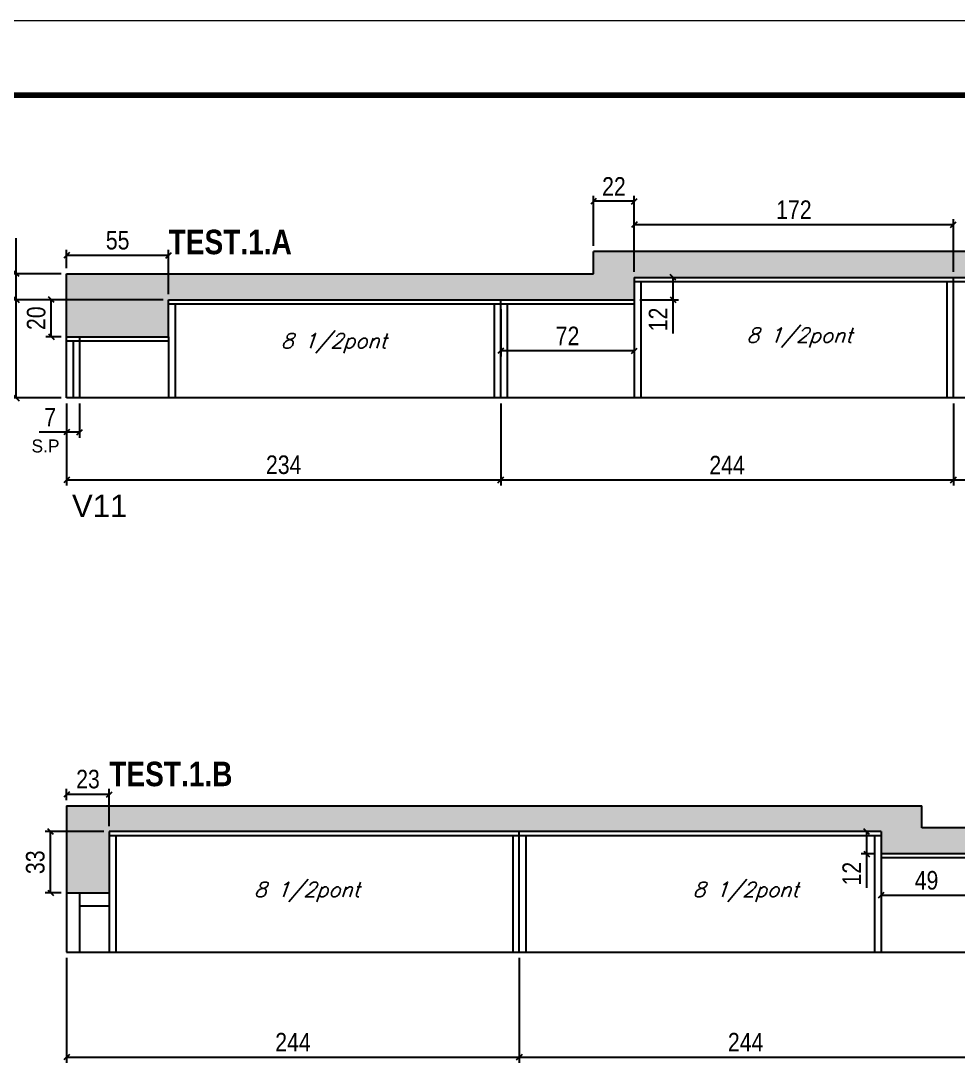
# Model space of a CAD drawing. Extents: x 3330 to 22105, y 1197 to 30204.
# Drawn here: x 8594 to 9100, y 22358 to 22922 of the extents above; entities that cross this region are included whole.
import ezdxf

# ---------------------------------------------------------------- set-up
doc = ezdxf.new("R2010")
doc.units = 0
doc.linetypes.add('DASHED', pattern=[0.75, 0.5, -0.25])
doc.linetypes.add('HIDDEN', pattern=[0.375, 0.25, -0.125])
for name, color, linetype in [('5', 5, 'Continuous'), ('COTA', 241, 'Continuous'), ('NOMENCLATURA', 7, 'Continuous'), ('Painéis', 200, 'Continuous'), ('SARR_2.2x7', 40, 'Continuous'), ('SARR_3.5x7', 81, 'Continuous'), ('texto', 7, 'Continuous')]:
    doc.layers.add(name, color=color, linetype=linetype)
doc.layers.add('Folhas', color=255, linetype='Continuous', lineweight=9)
doc.layers.add('SARRAFO DE PRESSAO', color=251, linetype='DASHED', lineweight=9)
doc.styles.add('COTA TECNICA', font='techl___.ttf', dxfattribs={"height": 10})
doc.styles.add('Romans', font='romans.shx')
doc.styles.add('ROMAS860', font='ROMAS860.SHX')
doc.styles.get("Standard").update_dxf_attribs({"font": 'arial.ttf'})
doc.styles.add('TECNICA', font='techb___.ttf', dxfattribs={"height": 10})
doc.dimstyles.new('PAINEL', dxfattribs={"dimtxt": 10, "dimasz": 3, "dimexe": 3, "dimexo": 3, "dimgap": 3, "dimtad": 1, "dimdec": 1, "dimzin": 12, "dimdsep": 46, "dimtxsty": 'COTA TECNICA', "dimblk1": 'OBLIQUE', "dimblk2": 'OBLIQUE', "dimsah": 1, "dimcen": 0.9, "dimclrd": 4, "dimclre": 4, "dimclrt": 240, "dimadec": 1, "dimazin": 3, "dimtfac": 1, "dimtdec": 1, "dimtmove": 0, "dimatfit": 3, "dimfxl": 1, "dimtolj": 1, "dimtzin": 12, "dimarcsym": 0})

# ---------------------------------------------------------------- blocks, each defined once
blk = doc.blocks.new('9999999999')
at = {"layer": 'Folhas'}
blk.add_lwpolyline([(98138.98, 34190.21), (99623.98, 34190.21), (99623.98, 35240.21), (98138.98, 35240.21)], close=True, dxfattribs=at)
at = {"layer": 'Folhas', "color": 30, "const_width": 3}
blk.add_lwpolyline([(98213.98, 34230.21), (99583.98, 34230.21), (99583.98, 35200.21), (98213.98, 35200.21)], close=True, dxfattribs=at)
blk = doc.blocks.new('_Oblique')
at = {"color": 0, "linetype": 'ByBlock', "lineweight": -2}
blk.add_line((-0.5, -0.5), (0.5, 0.5), dxfattribs=at)
blk = doc.blocks.new('*D3538')
at = {"layer": 'COTA', "color": 4, "linetype": 'ByBlock', "lineweight": -2, "transparency": 16777216}
for p, q in [((9097.05, 22715.36), (9097.05, 22671.07)), ((9341.05, 22715.36), (9341.05, 22671.07)), ((9341.05, 22674.07), (9097.05, 22674.07))]:
    blk.add_line(p, q, dxfattribs=at)
at = {"layer": 'Defpoints', "color": 0, "linetype": 'ByBlock', "transparency": 16777216}
for p in [(9097.05, 22718.36), (9341.05, 22718.36), (9097.05, 22674.07)]:
    blk.add_point(p, dxfattribs=at)
at = {"layer": 'COTA', "color": 4, "linetype": 'ByBlock', "lineweight": -2, "transparency": 16777216, "xscale": 3, "yscale": 3, "zscale": 3, "rotation": 180}
blk.add_blockref('_Oblique', (9097.05, 22674.07), dxfattribs=at)
at = {"layer": 'COTA', "color": 4, "linetype": 'ByBlock', "lineweight": -2, "transparency": 16777216, "xscale": 3, "yscale": 3, "zscale": 3}
blk.add_blockref('_Oblique', (9341.05, 22674.07), dxfattribs=at)
at = {"layer": 'COTA', "color": 240, "linetype": 'ByBlock', "transparency": 16777216, "insert": (9219.05, 22682.15), "char_height": 10, "attachment_point": 5, "style": 'COTA TECNICA'}
blk.add_mtext('\\A1;244', dxfattribs=at)
blk = doc.blocks.new('*D3539')
at = {"layer": 'COTA', "color": 4, "linetype": 'ByBlock', "lineweight": -2, "transparency": 16777216}
for p, q in [((8853.05, 22715.36), (8853.05, 22671.07)), ((9097.05, 22715.36), (9097.05, 22671.07)), ((9097.05, 22674.07), (8853.05, 22674.07))]:
    blk.add_line(p, q, dxfattribs=at)
at = {"layer": 'Defpoints', "color": 0, "linetype": 'ByBlock', "transparency": 16777216}
for p in [(8853.05, 22718.36), (9097.05, 22718.36), (8853.05, 22674.07)]:
    blk.add_point(p, dxfattribs=at)
at = {"layer": 'COTA', "color": 4, "linetype": 'ByBlock', "lineweight": -2, "transparency": 16777216, "xscale": 3, "yscale": 3, "zscale": 3, "rotation": 180}
blk.add_blockref('_Oblique', (8853.05, 22674.07), dxfattribs=at)
at = {"layer": 'COTA', "color": 4, "linetype": 'ByBlock', "lineweight": -2, "transparency": 16777216, "xscale": 3, "yscale": 3, "zscale": 3}
blk.add_blockref('_Oblique', (9097.05, 22674.07), dxfattribs=at)
at = {"layer": 'COTA', "color": 240, "linetype": 'ByBlock', "transparency": 16777216, "insert": (8975.05, 22682.15), "char_height": 10, "attachment_point": 5, "style": 'COTA TECNICA'}
blk.add_mtext('\\A1;244', dxfattribs=at)
blk = doc.blocks.new('*D3540')
at = {"layer": 'COTA', "color": 4, "linetype": 'ByBlock', "lineweight": -2, "transparency": 16777216}
for p, q in [((8619.05, 22715.36), (8619.05, 22671.07)), ((8853.05, 22715.36), (8853.05, 22671.07)), ((8853.05, 22674.07), (8619.05, 22674.07))]:
    blk.add_line(p, q, dxfattribs=at)
at = {"layer": 'Defpoints', "color": 0, "linetype": 'ByBlock', "transparency": 16777216}
for p in [(8619.05, 22718.36), (8853.05, 22718.36), (8619.05, 22674.07)]:
    blk.add_point(p, dxfattribs=at)
at = {"layer": 'COTA', "color": 4, "linetype": 'ByBlock', "lineweight": -2, "transparency": 16777216, "xscale": 3, "yscale": 3, "zscale": 3, "rotation": 180}
blk.add_blockref('_Oblique', (8619.05, 22674.07), dxfattribs=at)
at = {"layer": 'COTA', "color": 4, "linetype": 'ByBlock', "lineweight": -2, "transparency": 16777216, "xscale": 3, "yscale": 3, "zscale": 3}
blk.add_blockref('_Oblique', (8853.05, 22674.07), dxfattribs=at)
at = {"layer": 'COTA', "color": 240, "linetype": 'ByBlock', "transparency": 16777216, "insert": (8736.05, 22682.29), "char_height": 10, "attachment_point": 5, "style": 'COTA TECNICA'}
blk.add_mtext('\\A1;234', dxfattribs=at)
blk = doc.blocks.new('*D3541')
at = {"layer": 'COTA', "color": 4, "linetype": 'ByBlock', "lineweight": -2, "transparency": 16777216}
for p, q in [((8619.05, 22715.36), (8619.05, 22696.92)), ((8626.05, 22715.36), (8626.05, 22696.92)), ((8619.05, 22699.92), (8604.32, 22699.92)), ((8626.05, 22699.92), (8619.05, 22699.92))]:
    blk.add_line(p, q, dxfattribs=at)
at = {"layer": 'Defpoints', "color": 0, "linetype": 'ByBlock', "transparency": 16777216}
for p in [(8619.05, 22718.36), (8626.05, 22718.36), (8619.05, 22699.92)]:
    blk.add_point(p, dxfattribs=at)
at = {"layer": 'COTA', "color": 4, "linetype": 'ByBlock', "lineweight": -2, "transparency": 16777216, "xscale": 3, "yscale": 3, "zscale": 3, "rotation": 180}
blk.add_blockref('_Oblique', (8619.05, 22699.92), dxfattribs=at)
at = {"layer": 'COTA', "color": 4, "linetype": 'ByBlock', "lineweight": -2, "transparency": 16777216, "xscale": 3, "yscale": 3, "zscale": 3}
blk.add_blockref('_Oblique', (8626.05, 22699.92), dxfattribs=at)
at = {"layer": 'COTA', "color": 240, "linetype": 'ByBlock', "transparency": 16777216, "insert": (8610.19, 22707.99), "char_height": 10, "attachment_point": 5, "style": 'COTA TECNICA'}
blk.add_mtext('\\A1;7', dxfattribs=at)
blk = doc.blocks.new('*D3542')
at = {"layer": 'COTA', "color": 4, "linetype": 'ByBlock', "lineweight": -2, "transparency": 16777216}
for p, q in [((8619.05, 22788.36), (8619.05, 22798.26)), ((8674.05, 22774.36), (8674.05, 22798.26)), ((8674.05, 22795.26), (8619.05, 22795.26))]:
    blk.add_line(p, q, dxfattribs=at)
at = {"layer": 'Defpoints', "color": 0, "linetype": 'ByBlock', "transparency": 16777216}
for p in [(8619.05, 22795.26), (8619.05, 22785.36), (8674.05, 22771.36)]:
    blk.add_point(p, dxfattribs=at)
at = {"layer": 'COTA', "color": 4, "linetype": 'ByBlock', "lineweight": -2, "transparency": 16777216, "xscale": 3, "yscale": 3, "zscale": 3, "rotation": 180}
blk.add_blockref('_Oblique', (8619.05, 22795.26), dxfattribs=at)
at = {"layer": 'COTA', "color": 4, "linetype": 'ByBlock', "lineweight": -2, "transparency": 16777216, "xscale": 3, "yscale": 3, "zscale": 3}
blk.add_blockref('_Oblique', (8674.05, 22795.26), dxfattribs=at)
at = {"layer": 'COTA', "color": 240, "linetype": 'ByBlock', "transparency": 16777216, "insert": (8646.55, 22803.37), "char_height": 10, "attachment_point": 5, "style": 'COTA TECNICA'}
blk.add_mtext('\\A1;55', dxfattribs=at)
blk = doc.blocks.new('*D3543')
at = {"layer": 'COTA', "color": 4, "linetype": 'ByBlock', "lineweight": -2, "transparency": 16777216}
for p, q in [((8671.05, 22771.36), (8607.8, 22771.36)), ((8610.8, 22751.36), (8610.8, 22771.36)), ((8616.05, 22751.36), (8607.8, 22751.36))]:
    blk.add_line(p, q, dxfattribs=at)
at = {"layer": 'Defpoints', "color": 0, "linetype": 'ByBlock', "transparency": 16777216}
for p in [(8610.8, 22771.36), (8674.05, 22771.36), (8619.05, 22751.36)]:
    blk.add_point(p, dxfattribs=at)
at = {"layer": 'COTA', "color": 4, "linetype": 'ByBlock', "lineweight": -2, "transparency": 16777216, "xscale": 3, "yscale": 3, "zscale": 3}
for p, rotation in [((8610.8, 22771.36), 90), ((8610.8, 22751.36), 270)]:
    blk.add_blockref('_Oblique', p, dxfattribs=dict(at, rotation=rotation))
at = {"layer": 'COTA', "color": 240, "linetype": 'ByBlock', "transparency": 16777216, "insert": (8602.69, 22761.36), "char_height": 10, "attachment_point": 5, "rotation": 90, "style": 'COTA TECNICA'}
blk.add_mtext('\\A1;20', dxfattribs=at)
blk = doc.blocks.new('*D3547')
at = {"layer": 'COTA', "color": 4, "linetype": 'ByBlock', "lineweight": -2, "transparency": 16777216}
for p, q in [((8671.05, 22771.36), (8588.9, 22771.36)), ((8591.9, 22718.36), (8591.9, 22771.36)), ((8616.05, 22718.36), (8588.9, 22718.36))]:
    blk.add_line(p, q, dxfattribs=at)
at = {"layer": 'Defpoints', "color": 0, "linetype": 'ByBlock', "transparency": 16777216}
for p in [(8591.9, 22771.36), (8674.05, 22771.36), (8619.05, 22718.36)]:
    blk.add_point(p, dxfattribs=at)
at = {"layer": 'COTA', "color": 4, "linetype": 'ByBlock', "lineweight": -2, "transparency": 16777216, "xscale": 3, "yscale": 3, "zscale": 3}
for p, rotation in [((8591.9, 22771.36), 90), ((8591.9, 22718.36), 270)]:
    blk.add_blockref('_Oblique', p, dxfattribs=dict(at, rotation=rotation))
at = {"layer": 'COTA', "color": 240, "linetype": 'ByBlock', "transparency": 16777216, "insert": (8583.69, 22744.86), "char_height": 10, "attachment_point": 5, "rotation": 90, "style": 'COTA TECNICA'}
blk.add_mtext('\\A1;53', dxfattribs=at)
blk = doc.blocks.new('*D3548')
at = {"layer": 'COTA', "color": 4, "linetype": 'ByBlock', "lineweight": -2, "transparency": 16777216}
for p, q in [((8616.05, 22785.36), (8566.81, 22785.36)), ((8569.81, 22718.36), (8569.81, 22785.36)), ((8616.05, 22718.36), (8566.81, 22718.36))]:
    blk.add_line(p, q, dxfattribs=at)
at = {"layer": 'Defpoints', "color": 0, "linetype": 'ByBlock', "transparency": 16777216}
for p in [(8569.81, 22785.36), (8619.05, 22785.36), (8619.05, 22718.36)]:
    blk.add_point(p, dxfattribs=at)
at = {"layer": 'COTA', "color": 4, "linetype": 'ByBlock', "lineweight": -2, "transparency": 16777216, "xscale": 3, "yscale": 3, "zscale": 3}
for p, rotation in [((8569.81, 22785.36), 90), ((8569.81, 22718.36), 270)]:
    blk.add_blockref('_Oblique', p, dxfattribs=dict(at, rotation=rotation))
at = {"layer": 'COTA', "color": 240, "linetype": 'ByBlock', "transparency": 16777216, "insert": (8561.7, 22751.86), "char_height": 10, "attachment_point": 5, "rotation": 90, "style": 'COTA TECNICA'}
blk.add_mtext('\\A1;67', dxfattribs=at)
blk = doc.blocks.new('*D3549')
at = {"layer": 'COTA', "color": 4, "linetype": 'ByBlock', "lineweight": -2, "transparency": 16777216}
for p, q in [((8591.9, 22785.36), (8591.9, 22804.48)), ((8616.05, 22785.36), (8588.9, 22785.36)), ((8591.9, 22771.36), (8591.9, 22785.36)), ((8671.05, 22771.36), (8588.9, 22771.36))]:
    blk.add_line(p, q, dxfattribs=at)
at = {"layer": 'Defpoints', "color": 0, "linetype": 'ByBlock', "transparency": 16777216}
for p in [(8591.9, 22785.36), (8619.05, 22785.36), (8674.05, 22771.36)]:
    blk.add_point(p, dxfattribs=at)
at = {"layer": 'COTA', "color": 4, "linetype": 'ByBlock', "lineweight": -2, "transparency": 16777216, "xscale": 3, "yscale": 3, "zscale": 3}
for p, rotation in [((8591.9, 22785.36), 90), ((8591.9, 22771.36), 270)]:
    blk.add_blockref('_Oblique', p, dxfattribs=dict(at, rotation=rotation))
at = {"layer": 'COTA', "color": 240, "linetype": 'ByBlock', "transparency": 16777216, "insert": (8583.83, 22796.42), "char_height": 10, "attachment_point": 5, "rotation": 90, "style": 'COTA TECNICA'}
blk.add_mtext('\\A1;14', dxfattribs=at)
blk = doc.blocks.new('*D3550')
at = {"layer": 'COTA', "color": 4, "linetype": 'ByBlock', "lineweight": -2, "transparency": 16777216}
for p, q in [((8925.05, 22786.36), (8925.05, 22814.81)), ((9097.05, 22786.36), (9097.05, 22814.81)), ((8925.05, 22811.81), (9097.05, 22811.81))]:
    blk.add_line(p, q, dxfattribs=at)
at = {"layer": 'Defpoints', "color": 0, "linetype": 'ByBlock', "transparency": 16777216}
for p in [(9097.05, 22811.81), (8925.05, 22783.36), (9097.05, 22783.36)]:
    blk.add_point(p, dxfattribs=at)
at = {"layer": 'COTA', "color": 4, "linetype": 'ByBlock', "lineweight": -2, "transparency": 16777216, "xscale": 3, "yscale": 3, "zscale": 3, "rotation": 180}
blk.add_blockref('_Oblique', (8925.05, 22811.81), dxfattribs=at)
at = {"layer": 'COTA', "color": 4, "linetype": 'ByBlock', "lineweight": -2, "transparency": 16777216, "xscale": 3, "yscale": 3, "zscale": 3}
blk.add_blockref('_Oblique', (9097.05, 22811.81), dxfattribs=at)
at = {"layer": 'COTA', "color": 240, "linetype": 'ByBlock', "transparency": 16777216, "insert": (9011.05, 22819.88), "char_height": 10, "attachment_point": 5, "style": 'COTA TECNICA'}
blk.add_mtext('\\A1;172', dxfattribs=at)
blk = doc.blocks.new('*D3551')
at = {"layer": 'COTA', "color": 4, "linetype": 'ByBlock', "lineweight": -2, "transparency": 16777216}
for p, q in [((8928.05, 22783.36), (8948.89, 22783.36)), ((8945.89, 22783.36), (8945.89, 22771.36)), ((8928.05, 22771.36), (8948.89, 22771.36)), ((8945.89, 22771.36), (8945.89, 22753.05))]:
    blk.add_line(p, q, dxfattribs=at)
at = {"layer": 'Defpoints', "color": 0, "linetype": 'ByBlock', "transparency": 16777216}
for p in [(8925.05, 22783.36), (8925.05, 22771.36), (8945.89, 22771.36)]:
    blk.add_point(p, dxfattribs=at)
at = {"layer": 'COTA', "color": 4, "linetype": 'ByBlock', "lineweight": -2, "transparency": 16777216, "xscale": 3, "yscale": 3, "zscale": 3}
for p, rotation in [((8945.89, 22783.36), 90), ((8945.89, 22771.36), 270)]:
    blk.add_blockref('_Oblique', p, dxfattribs=dict(at, rotation=rotation))
at = {"layer": 'COTA', "color": 240, "linetype": 'ByBlock', "transparency": 16777216, "insert": (8937.83, 22760.71), "char_height": 10, "attachment_point": 5, "rotation": 90, "style": 'COTA TECNICA'}
blk.add_mtext('\\A1;12', dxfattribs=at)
blk = doc.blocks.new('*D3552')
at = {"layer": 'COTA', "color": 4, "linetype": 'ByBlock', "lineweight": -2, "transparency": 16777216}
for p, q in [((8619.05, 22416.49), (8619.05, 22359.9)), ((8863.05, 22416.49), (8863.05, 22359.9)), ((8619.05, 22362.9), (8863.05, 22362.9))]:
    blk.add_line(p, q, dxfattribs=at)
at = {"layer": 'Defpoints', "color": 0, "linetype": 'ByBlock', "transparency": 16777216}
for p in [(8619.05, 22419.49), (8863.05, 22419.49), (8863.05, 22362.9)]:
    blk.add_point(p, dxfattribs=at)
at = {"layer": 'COTA', "color": 4, "linetype": 'ByBlock', "lineweight": -2, "transparency": 16777216, "xscale": 3, "yscale": 3, "zscale": 3, "rotation": 180}
blk.add_blockref('_Oblique', (8619.05, 22362.9), dxfattribs=at)
at = {"layer": 'COTA', "color": 4, "linetype": 'ByBlock', "lineweight": -2, "transparency": 16777216, "xscale": 3, "yscale": 3, "zscale": 3}
blk.add_blockref('_Oblique', (8863.05, 22362.9), dxfattribs=at)
at = {"layer": 'COTA', "color": 240, "linetype": 'ByBlock', "transparency": 16777216, "insert": (8741.05, 22370.97), "char_height": 10, "attachment_point": 5, "style": 'COTA TECNICA'}
blk.add_mtext('\\A1;244', dxfattribs=at)
blk = doc.blocks.new('*D3553')
at = {"layer": 'COTA', "color": 4, "linetype": 'ByBlock', "lineweight": -2, "transparency": 16777216}
for p, q in [((8863.05, 22416.49), (8863.05, 22359.9)), ((9107.05, 22416.49), (9107.05, 22359.9)), ((8863.05, 22362.9), (9107.05, 22362.9))]:
    blk.add_line(p, q, dxfattribs=at)
at = {"layer": 'Defpoints', "color": 0, "linetype": 'ByBlock', "transparency": 16777216}
for p in [(8863.05, 22419.49), (9107.05, 22419.49), (9107.05, 22362.9)]:
    blk.add_point(p, dxfattribs=at)
at = {"layer": 'COTA', "color": 4, "linetype": 'ByBlock', "lineweight": -2, "transparency": 16777216, "xscale": 3, "yscale": 3, "zscale": 3, "rotation": 180}
blk.add_blockref('_Oblique', (8863.05, 22362.9), dxfattribs=at)
at = {"layer": 'COTA', "color": 4, "linetype": 'ByBlock', "lineweight": -2, "transparency": 16777216, "xscale": 3, "yscale": 3, "zscale": 3}
blk.add_blockref('_Oblique', (9107.05, 22362.9), dxfattribs=at)
at = {"layer": 'COTA', "color": 240, "linetype": 'ByBlock', "transparency": 16777216, "insert": (8985.05, 22370.97), "char_height": 10, "attachment_point": 5, "style": 'COTA TECNICA'}
blk.add_mtext('\\A1;244', dxfattribs=at)
blk = doc.blocks.new('*D3561')
at = {"layer": 'COTA', "color": 4, "linetype": 'ByBlock', "lineweight": -2, "transparency": 16777216}
for p, q in [((9055.05, 22484.49), (9047.26, 22484.49)), ((9050.26, 22484.49), (9050.26, 22472.49)), ((9055.05, 22472.49), (9047.26, 22472.49)), ((9050.26, 22472.49), (9050.26, 22454.18))]:
    blk.add_line(p, q, dxfattribs=at)
at = {"layer": 'Defpoints', "color": 0, "linetype": 'ByBlock', "transparency": 16777216}
for p in [(9058.05, 22484.49), (9050.26, 22472.49), (9058.05, 22472.49)]:
    blk.add_point(p, dxfattribs=at)
at = {"layer": 'COTA', "color": 4, "linetype": 'ByBlock', "lineweight": -2, "transparency": 16777216, "xscale": 3, "yscale": 3, "zscale": 3}
for p, rotation in [((9050.26, 22484.49), 90), ((9050.26, 22472.49), 270)]:
    blk.add_blockref('_Oblique', p, dxfattribs=dict(at, rotation=rotation))
at = {"layer": 'COTA', "color": 240, "linetype": 'ByBlock', "transparency": 16777216, "insert": (9042.21, 22461.84), "char_height": 10, "attachment_point": 5, "rotation": 90, "style": 'COTA TECNICA'}
blk.add_mtext('\\A1;12', dxfattribs=at)
blk = doc.blocks.new('*D3562')
at = {"layer": 'COTA', "color": 4, "linetype": 'ByBlock', "lineweight": -2, "transparency": 16777216}
for p, q in [((8639.05, 22484.49), (8607.41, 22484.49)), ((8610.41, 22451.49), (8610.41, 22484.49)), ((8616.05, 22451.49), (8607.41, 22451.49))]:
    blk.add_line(p, q, dxfattribs=at)
at = {"layer": 'Defpoints', "color": 0, "linetype": 'ByBlock', "transparency": 16777216}
for p in [(8610.41, 22484.49), (8642.05, 22484.49), (8619.05, 22451.49)]:
    blk.add_point(p, dxfattribs=at)
at = {"layer": 'COTA', "color": 4, "linetype": 'ByBlock', "lineweight": -2, "transparency": 16777216, "xscale": 3, "yscale": 3, "zscale": 3}
for p, rotation in [((8610.41, 22484.49), 90), ((8610.41, 22451.49), 270)]:
    blk.add_blockref('_Oblique', p, dxfattribs=dict(at, rotation=rotation))
at = {"layer": 'COTA', "color": 240, "linetype": 'ByBlock', "transparency": 16777216, "insert": (8602.19, 22467.99), "char_height": 10, "attachment_point": 5, "rotation": 90, "style": 'COTA TECNICA'}
blk.add_mtext('\\A1;33', dxfattribs=at)
blk = doc.blocks.new('*D3563')
at = {"layer": 'COTA', "color": 4, "linetype": 'ByBlock', "lineweight": -2, "transparency": 16777216}
for p, q in [((8619.05, 22501.49), (8619.05, 22507.55)), ((8642.05, 22504.55), (8619.05, 22504.55)), ((8642.05, 22487.49), (8642.05, 22507.55))]:
    blk.add_line(p, q, dxfattribs=at)
at = {"layer": 'Defpoints', "color": 0, "linetype": 'ByBlock', "transparency": 16777216}
for p in [(8619.05, 22504.55), (8619.05, 22498.49), (8642.05, 22484.49)]:
    blk.add_point(p, dxfattribs=at)
at = {"layer": 'COTA', "color": 4, "linetype": 'ByBlock', "lineweight": -2, "transparency": 16777216, "xscale": 3, "yscale": 3, "zscale": 3, "rotation": 180}
blk.add_blockref('_Oblique', (8619.05, 22504.55), dxfattribs=at)
at = {"layer": 'COTA', "color": 4, "linetype": 'ByBlock', "lineweight": -2, "transparency": 16777216, "xscale": 3, "yscale": 3, "zscale": 3}
blk.add_blockref('_Oblique', (8642.05, 22504.55), dxfattribs=at)
at = {"layer": 'COTA', "color": 240, "linetype": 'ByBlock', "transparency": 16777216, "insert": (8630.55, 22512.77), "char_height": 10, "attachment_point": 5, "style": 'COTA TECNICA'}
blk.add_mtext('\\A1;23', dxfattribs=at)
blk = doc.blocks.new('*D3564')
at = {"layer": 'COTA', "color": 4, "linetype": 'ByBlock', "lineweight": -2, "transparency": 16777216}
for p, q in [((8903.05, 22800.36), (8903.05, 22827.43)), ((8925.05, 22786.36), (8925.05, 22827.43)), ((8925.05, 22824.43), (8903.05, 22824.43))]:
    blk.add_line(p, q, dxfattribs=at)
at = {"layer": 'Defpoints', "color": 0, "linetype": 'ByBlock', "transparency": 16777216}
for p in [(8903.05, 22824.43), (8903.05, 22797.36), (8925.05, 22783.36)]:
    blk.add_point(p, dxfattribs=at)
at = {"layer": 'COTA', "color": 4, "linetype": 'ByBlock', "lineweight": -2, "transparency": 16777216, "xscale": 3, "yscale": 3, "zscale": 3, "rotation": 180}
blk.add_blockref('_Oblique', (8903.05, 22824.43), dxfattribs=at)
at = {"layer": 'COTA', "color": 4, "linetype": 'ByBlock', "lineweight": -2, "transparency": 16777216, "xscale": 3, "yscale": 3, "zscale": 3}
blk.add_blockref('_Oblique', (8925.05, 22824.43), dxfattribs=at)
at = {"layer": 'COTA', "color": 240, "linetype": 'ByBlock', "transparency": 16777216, "insert": (8914.05, 22832.43), "char_height": 10, "attachment_point": 5, "style": 'COTA TECNICA'}
blk.add_mtext('\\A1;22', dxfattribs=at)
blk = doc.blocks.new('*D2973')
at = {"layer": 'COTA', "color": 4, "linetype": 'ByBlock', "lineweight": -2, "transparency": 16777216}
for p, q in [((8853.05, 22766.16), (8853.05, 22740.75)), ((8925.05, 22766.16), (8925.05, 22740.75)), ((8925.05, 22743.75), (8853.05, 22743.75))]:
    blk.add_line(p, q, dxfattribs=at)
at = {"layer": 'Defpoints', "color": 0, "linetype": 'ByBlock', "transparency": 16777216}
for p in [(8853.05, 22769.16), (8925.05, 22769.16), (8853.05, 22743.75)]:
    blk.add_point(p, dxfattribs=at)
at = {"layer": 'COTA', "color": 4, "linetype": 'ByBlock', "lineweight": -2, "transparency": 16777216, "xscale": 3, "yscale": 3, "zscale": 3, "rotation": 180}
blk.add_blockref('_Oblique', (8853.05, 22743.75), dxfattribs=at)
at = {"layer": 'COTA', "color": 4, "linetype": 'ByBlock', "lineweight": -2, "transparency": 16777216, "xscale": 3, "yscale": 3, "zscale": 3}
blk.add_blockref('_Oblique', (8925.05, 22743.75), dxfattribs=at)
at = {"layer": 'COTA', "color": 240, "linetype": 'ByBlock', "transparency": 16777216, "insert": (8889.05, 22751.82), "char_height": 10, "attachment_point": 5, "style": 'COTA TECNICA'}
blk.add_mtext('\\A1;72', dxfattribs=at)
blk = doc.blocks.new('*D2974')
at = {"layer": 'COTA', "color": 4, "linetype": 'ByBlock', "lineweight": -2, "transparency": 16777216}
for p, q in [((9058.05, 22467.29), (9058.05, 22447.1)), ((9107.05, 22467.29), (9107.05, 22447.1)), ((9107.05, 22450.1), (9058.05, 22450.1))]:
    blk.add_line(p, q, dxfattribs=at)
at = {"layer": 'Defpoints', "color": 0, "linetype": 'ByBlock', "transparency": 16777216}
for p in [(9058.05, 22470.29), (9107.05, 22470.29), (9058.05, 22450.1)]:
    blk.add_point(p, dxfattribs=at)
at = {"layer": 'COTA', "color": 4, "linetype": 'ByBlock', "lineweight": -2, "transparency": 16777216, "xscale": 3, "yscale": 3, "zscale": 3, "rotation": 180}
blk.add_blockref('_Oblique', (9058.05, 22450.1), dxfattribs=at)
at = {"layer": 'COTA', "color": 4, "linetype": 'ByBlock', "lineweight": -2, "transparency": 16777216, "xscale": 3, "yscale": 3, "zscale": 3}
blk.add_blockref('_Oblique', (9107.05, 22450.1), dxfattribs=at)
at = {"layer": 'COTA', "color": 240, "linetype": 'ByBlock', "transparency": 16777216, "insert": (9082.55, 22458.2), "char_height": 10, "attachment_point": 5, "style": 'COTA TECNICA'}
blk.add_mtext('\\A1;49', dxfattribs=at)

msp = doc.modelspace()

# ---------------------------------------------------------------- hatches: boundary and pattern name
at = {"layer": 'COTA', "linetype": 'ByBlock'}
h = msp.add_hatch(dxfattribs=at)
h.set_pattern_fill('AR-CONC', color=256, scale=0.03)
h.set_pattern_definition([(50, (-124182.282, -5427.082), (5.46554007, -0.47817257), [0.5715, -6.2865]), (355, (-124182.282, -5427.082), (-1.05730264, 5.73170536), [0.4572, -5.02921753]), (100.4514447, (-124181.8264, -5427.122), (4.40823741, 5.25353256), [0.48570026, -5.34270734]), (46.1842, (-124182.282, -5425.558), (8.13237123, -1.26126984), [0.85725, -9.42975]), (96.6355576, (-124181.604, -5425.663), (7.122124, 7.42278374), [0.7285507, -8.01406824]), (351.184151, (-124182.282, -5425.558), (7.122124, 7.42278374), [0.685799, -7.54379196]), (21, (-124181.52, -5425.939), (4.54843174, -3.06795595), [0.5715, -6.2865]), (326, (-124181.52, -5425.939), (1.85406085, 5.52563898), [0.4572, -5.0292]), (71.451445, (-124181.141, -5426.195), (6.40249258, 2.45768307), [0.48570026, -5.34269813]), (37.5, (-124182.2818, -5427.0821), (0.092658098, 2.536651166), [0, -4.96824, 0, -5.1054, 0, -5.04825]), (7.5, (-124182.2818, -5427.0821), (2.004589875, 3.005417245), [0, -2.91084, 0, -4.85394, 0, -1.92405]), (327.5, (-124183.9811, -5427.0821), (4.067717855, -0.17186232), [0, -1.905, 0, -5.9436, 0, -7.8867]), (317.5, (-124184.743, -5427.082), (4.44387544, 0.76279473), [0, -2.4765, 0, -3.94716, 0, -5.6007])])
h.paths.add_polyline_path([(8619.05, 22785.36), (8619.05, 22751.36), (8674.05, 22751.36), (8674.05, 22771.36), (8925.05, 22771.36), (8925.05, 22783.36), (9341.05, 22783.36), (9341.05, 22797.36), (8903.05, 22797.36), (8903.05, 22785.36)])
h = msp.add_hatch(dxfattribs=at)
h.set_pattern_fill('AR-CONC', color=256, scale=0.03)
h.set_pattern_definition([(50, (-124132.8612, -5450.254), (5.46554007, -0.47817257), [0.5715, -6.2865]), (355, (-124132.861, -5450.254), (-1.05730264, 5.73170536), [0.4572, -5.02921753]), (100.4514447, (-124132.406, -5450.294), (4.40823741, 5.25353256), [0.48570026, -5.34270734]), (46.1842, (-124132.861, -5448.73), (8.13237123, -1.26126984), [0.85725, -9.42975]), (96.6355576, (-124132.1835, -5448.835), (7.122124, 7.42278374), [0.7285507, -8.01406824]), (351.184151, (-124132.861, -5448.73), (7.122124, 7.42278374), [0.685799, -7.54379196]), (21, (-124132.0992, -5449.111), (4.54843174, -3.06795595), [0.5715, -6.2865]), (326, (-124132.099, -5449.111), (1.85406085, 5.52563898), [0.4572, -5.0292]), (71.451445, (-124131.72, -5449.3666), (6.40249258, 2.45768307), [0.48570026, -5.34269813]), (37.5, (-124132.8612, -5450.254), (0.092658098, 2.536651166), [0, -4.96824, 0, -5.1054, 0, -5.04825]), (7.5, (-124132.8612, -5450.254), (2.004589875, 3.005417245), [0, -2.91084, 0, -4.85394, 0, -1.92405]), (327.5, (-124134.5605, -5450.254), (4.067717855, -0.17186232), [0, -1.905, 0, -5.9436, 0, -7.8867]), (317.5, (-124135.3225, -5450.254), (4.44387544, 0.76279473), [0, -2.4765, 0, -3.94716, 0, -5.6007])])
h.paths.add_polyline_path([(9309.05, 22472.49), (9309.05, 22452.49), (9364.05, 22452.49), (9364.05, 22486.49), (9080.05, 22486.49), (9080.05, 22498.49), (8619.05, 22498.49), (8619.05, 22451.49), (8642.05, 22451.49), (8642.05, 22484.49), (9058.05, 22484.49), (9058.05, 22472.49)])

# ---------------------------------------------------------------- linework, layer by layer
for p, q in [((9341.05, 22797.36), (8903.05, 22797.36)), ((8903.05, 22785.36), (8903.05, 22797.36)), ((8619.05, 22751.36), (8619.05, 22785.36)), ((8619.05, 22785.36), (8903.05, 22785.36)), ((8925.05, 22771.36), (8925.05, 22718.36)), ((8674.05, 22751.36), (8674.05, 22718.36)), ((8619.05, 22498.49), (9080.05, 22498.49)), ((8619.05, 22498.49), (8619.05, 22451.49)), ((9080.05, 22486.49), (9080.05, 22498.49)), ((9364.05, 22486.49), (9080.05, 22486.49)), ((9058.05, 22472.49), (9058.05, 22419.49))]:
    msp.add_line(p, q, dxfattribs=at)
at = {"layer": 'Painéis', "linetype": 'Continuous'}
for p, q in [((8925.05, 22783.36), (9341.05, 22783.36)), ((8925.05, 22783.36), (8925.05, 22771.36)), ((9097.05, 22718.36), (9097.05, 22783.36)), ((8674.05, 22771.36), (8925.05, 22771.36)), ((8674.05, 22751.36), (8674.05, 22771.36)), ((8853.05, 22718.36), (8853.05, 22771.36)), ((8619.05, 22718.36), (8619.05, 22751.36)), ((8619.05, 22751.36), (8674.05, 22751.36)), ((9341.05, 22718.36), (8619.05, 22718.36)), ((9058.05, 22484.49), (8642.05, 22484.49)), ((8642.05, 22484.49), (8642.05, 22451.49)), ((8863.05, 22419.49), (8863.05, 22484.49)), ((9058.05, 22484.49), (9058.05, 22472.49)), ((9309.05, 22472.49), (9058.05, 22472.49)), ((8619.05, 22451.49), (8619.05, 22419.49)), ((8619.05, 22451.49), (8642.05, 22451.49)), ((8619.05, 22419.49), (9364.05, 22419.49))]:
    msp.add_line(p, q, dxfattribs=at)
at = {"layer": 'SARR_2.2x7', "linetype": 'Continuous'}
for p, q in [((8925.05, 22781.16), (9097.05, 22781.16)), ((9097.05, 22781.16), (9326.05, 22781.16)), ((8674.05, 22769.16), (8853.05, 22769.16)), ((8853.05, 22769.16), (8925.05, 22769.16)), ((8619.05, 22749.16), (8674.05, 22749.16)), ((8863.05, 22482.29), (8642.05, 22482.29)), ((9058.05, 22482.29), (8863.05, 22482.29)), ((9107.05, 22470.29), (9058.05, 22470.29)), ((8626.05, 22451.49), (8626.05, 22419.49)), ((8626.05, 22444.49), (8642.05, 22444.49))]:
    msp.add_line(p, q, dxfattribs=at)
at = {"layer": 'SARR_2.2x7', "linetype": 'HIDDEN'}
msp.add_line((8626.05, 22751.36), (8626.05, 22718.36), dxfattribs=at)
at = {"layer": 'SARR_3.5x7'}
for p, q in [((8928.55, 22781.16), (8928.55, 22718.36)), ((9093.55, 22781.16), (9093.55, 22718.36)), ((8677.55, 22769.16), (8677.55, 22718.36)), ((8849.55, 22769.16), (8849.55, 22718.36)), ((8856.55, 22769.16), (8856.55, 22718.36)), ((8622.55, 22749.16), (8622.55, 22718.36)), ((8645.55, 22482.29), (8645.55, 22419.49)), ((8859.55, 22482.29), (8859.55, 22419.49)), ((8866.55, 22482.29), (8866.55, 22419.49)), ((9054.55, 22482.29), (9054.55, 22419.49)), ((8642.05, 22451.49), (8642.05, 22419.49))]:
    msp.add_line(p, q, dxfattribs=at)

# ---------------------------------------------------------------- block references
at = {"layer": 'SARRAFO DE PRESSAO', "color": 6, "linetype": 'ByBlock'}
msp.add_blockref('9999999999', (-90040.75, -12318.53), dxfattribs=at)

# ---------------------------------------------------------------- texts
at = {"layer": '5', "linetype": 'Continuous'}
msp.add_text('V11', height=12, rotation=360, dxfattribs=at).set_placement((8621.95, 22654.18))
at = {"layer": 'NOMENCLATURA', "style": 'TECNICA'}
for s, p in [('TEST.1.A', (8674.05, 22795.88)), ('TEST.1.B', (8642.05, 22509.01))]:
    msp.add_text(s, height=13.2, dxfattribs=at).set_placement(p)
at = {"layer": 'texto', "color": 2, "char_height": 8, "attachment_point": 5, "style": 'Romans'}
for insert in [(9014.05, 22750.86), (8763.05, 22747.87), (8748.55, 22451.99), (8985.05, 22451.99)]:
    msp.add_mtext('{\\Q19;\\C256;8 1/2pont}', dxfattribs=dict(at, insert=insert))
at = {"layer": 'texto', "color": 4, "insert": (8607.66, 22692.42), "char_height": 7, "attachment_point": 5, "style": 'ROMAS860'}
msp.add_mtext('S.P', dxfattribs=at)

# ---------------------------------------------------------------- dimensions: what is measured, and where the dimension line sits
at = {"layer": 'COTA', "linetype": 'ByBlock'}
for base, p1, p2, picture, middle in [((8903.05, 22824.43), (8925.05, 22783.36), (8903.05, 22797.36), '*D3564', (8914.05, 22832.43)), ((9097.05, 22811.81), (8925.05, 22783.36), (9097.05, 22783.36), '*D3550', (9011.05, 22819.88)), ((8619.05, 22795.26), (8674.05, 22771.36), (8619.05, 22785.36), '*D3542', (8646.55, 22803.37)), ((8853.05, 22743.75), (8925.05, 22769.16), (8853.05, 22769.16), '*D2973', (8889.05, 22751.82)), ((8619.05, 22504.55), (8642.05, 22484.49), (8619.05, 22498.49), '*D3563', (8630.55, 22512.77)), ((9058.05, 22450.1), (9107.05, 22470.29), (9058.05, 22470.29), '*D2974', (9082.55, 22458.2)), ((8863.05, 22362.9), (8619.05, 22419.49), (8863.05, 22419.49), '*D3552', (8741.05, 22370.97))]:
    dim = msp.add_linear_dim(base=base, p1=p1, p2=p2, dimstyle='PAINEL', dxfattribs=at)
    dim.commit()
    dim.dimension.update_dxf_attribs({"geometry": picture, "text_midpoint": middle})
for base, p1, p2, angle, picture, middle in [((8591.9, 22785.36), (8674.05, 22771.36), (8619.05, 22785.36), 90, '*D3549', (8583.83, 22796.42)), ((8569.81, 22785.36), (8619.05, 22718.36), (8619.05, 22785.36), 90, '*D3548', (8561.7, 22751.86)), ((8945.89, 22771.36), (8925.05, 22783.36), (8925.05, 22771.36), 90, '*D3551', (8937.83, 22760.71)), ((8591.9, 22771.36), (8619.05, 22718.36), (8674.05, 22771.36), 90, '*D3547', (8583.69, 22744.86)), ((8619.05, 22699.92), (8626.05, 22718.36), (8619.05, 22718.36), 180, '*D3541', (8610.19, 22707.99)), ((9097.05, 22674.07), (9341.05, 22718.36), (9097.05, 22718.36), 180, '*D3538', (9219.05, 22682.15)), ((8610.41, 22484.49), (8619.05, 22451.49), (8642.05, 22484.49), 90, '*D3562', (8602.19, 22467.99)), ((9050.26, 22472.49), (9058.05, 22484.49), (9058.05, 22472.49), 90, '*D3561', (9042.21, 22461.84))]:
    dim = msp.add_linear_dim(base=base, p1=p1, p2=p2, angle=angle, dimstyle='PAINEL', dxfattribs=at)
    dim.commit()
    dim.dimension.update_dxf_attribs({"geometry": picture, "text_midpoint": middle})
dim = msp.add_linear_dim(base=(8610.8, 22771.36), p1=(8619.05, 22751.36), p2=(8674.05, 22771.36), angle=90, dimstyle='PAINEL', dxfattribs=at)
dim.commit()
dim.dimension.update_dxf_attribs({"geometry": '*D3543', "text_midpoint": (8610.8, 22761.36), "dimtype": 160})
for base, p1, p2, picture, middle in [((8619.05, 22674.07), (8853.05, 22718.36), (8619.05, 22718.36), '*D3540', (8736.05, 22682.29)), ((8853.05, 22674.07), (9097.05, 22718.36), (8853.05, 22718.36), '*D3539', (8975.05, 22682.15))]:
    dim = msp.add_linear_dim(base=base, p1=p1, p2=p2, angle=180, dimstyle='PAINEL', override={"dimtmove": 1}, dxfattribs=at)
    dim.commit()
    dim.dimension.update_dxf_attribs({"geometry": picture, "text_midpoint": middle})
dim = msp.add_linear_dim(base=(9107.05, 22362.9), p1=(8863.05, 22419.49), p2=(9107.05, 22419.49), dimstyle='PAINEL', override={"dimtmove": 1}, dxfattribs=at)
dim.commit()
dim.dimension.update_dxf_attribs({"geometry": '*D3553', "text_midpoint": (8985.05, 22370.97)})

doc.saveas('drawing.dxf')
